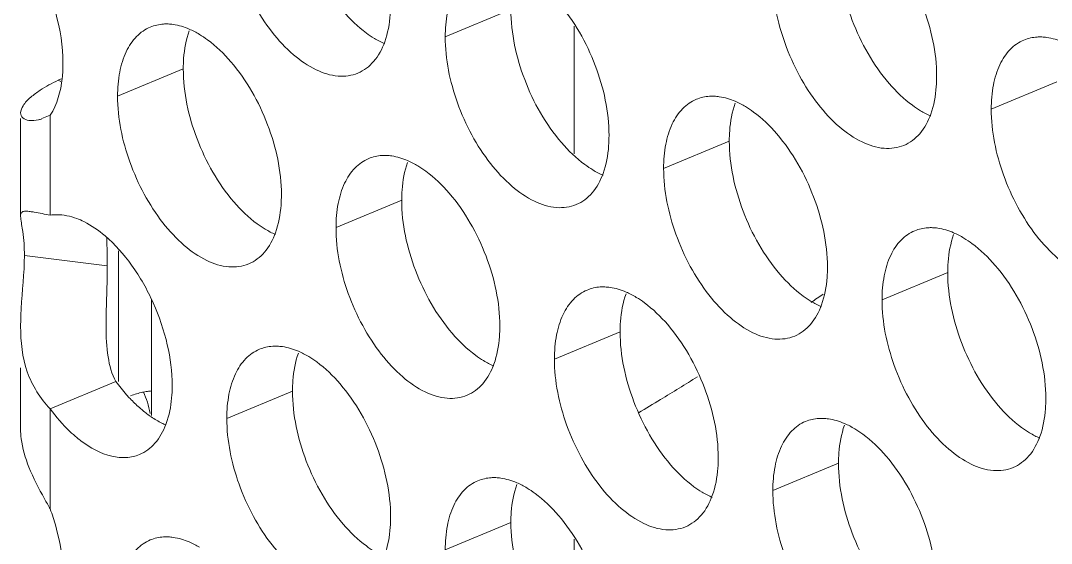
# Model space of a CAD drawing. Header units: millimetres. Extents: x 0 to 2524, y 0 to 1785.
# Drawn here: x 1789.22 to 1798.88, y 881.37 to 886.26 of the extents above; entities that cross this region are included whole.
import ezdxf

# ---------------------------------------------------------------- set-up
doc = ezdxf.new("R2010")
doc.units = ezdxf.units.MM
doc.header["$LTSCALE"] = 0.1
doc.layers.add('标注', color=251, linetype='Continuous', lineweight=9)

msp = doc.modelspace()

# ---------------------------------------------------------------- linework, layer by layer
at = {"layer": '标注'}
for p, q in [((1793.8132, 886.365), (1793.198, 886.1093)), ((1794.4059, 886.2098), (1794.4059, 885.0163)), ((1790.7447, 885.8106), (1790.1295, 885.5549)), ((1789.5986, 885.6908), (1789.5727, 885.7037)), ((1798.9274, 885.6891), (1798.3122, 885.4334)), ((1789.2212, 884.4346), (1789.2212, 885.3454)), ((1789.4984, 885.377), (1789.4205, 885.3454)), ((1789.4984, 885.377), (1789.4984, 884.4407)), ((1795.8589, 885.1346), (1795.2437, 884.8789)), ((1792.7904, 884.5802), (1792.1752, 884.3245)), ((1790.0329, 883.966), (1789.2563, 884.0621)), ((1790.1384, 884.1084), (1790.1384, 882.8838)), ((1797.9046, 883.9043), (1797.2894, 883.6486)), ((1790.4461, 882.566), (1790.4461, 883.6494)), ((1794.8361, 883.3498), (1794.2209, 883.0941)), ((1789.2212, 882.4377), (1789.2212, 883.0117)), ((1790.1136, 882.8838), (1789.4984, 882.6281)), ((1791.7675, 882.7954), (1791.1524, 882.5397)), ((1789.4984, 882.6281), (1789.4984, 881.6918)), ((1796.8817, 882.1195), (1796.2665, 881.8637)), ((1793.8132, 881.565), (1793.198, 881.3093)), ((1794.4059, 881.4098), (1794.4059, 880.2163))]:
    msp.add_line(p, q, dxfattribs=at)
for centre, radius, start, end in [((1789.1882, 886.5494), 0.929, 294.44883, 296.47049), ((1778.661, 909.9127), 31.8399, 304.34454, 304.59625), ((1779.924, 907.9705), 29.523, 301.194, 301.98361), ((1791.472, 883.8795), 1.6842, 216.24369, 221.66519), ((1790.5007, 882.144), 0.6543, 98.11425, 102.08395), ((1790.4936, 882.1923), 0.6055, 94.3287, 98.10278), ((1791.3609, 883.7824), 1.5367, 221.71232, 223.51512), ((1780.1874, 907.5363), 29.015, 300.71798, 301.1931), ((1791.0543, 883.448), 1.0824, 230.33246, 235.77961), ((1789.8727, 882.7504), 0.758, 339.34278, 342.32676), ((1790.4674, 883.2282), 1.1282, 230.38894, 233.03812)]:
    msp.add_arc(centre, radius, start, end, dxfattribs=at)
for points, knots in [([(1792.38, 885.7703), (1792.3224, 885.7464), (1792.1835, 885.7284), (1791.9711, 885.7973), (1791.761, 885.9436), (1791.564, 886.1567), (1791.3928, 886.4218), (1791.2193, 886.8108), (1791.1524, 887.131), (1791.1524, 887.3397)], [0, 0, 0, 0, 0.08419, 0.180629, 0.294901, 0.426206, 0.569756, 0.71848, 1, 1, 1, 1]), ([(1797.3272, 886.9859), (1797.4757, 886.8133), (1797.7011, 886.4133), (1797.8008, 885.9636), (1797.8008, 885.741)], [0, 0, 0, 0, 0.505546, 1, 1, 1, 1]), ([(1797.3553, 885.6745), (1797.2069, 885.8471), (1796.9814, 886.2471), (1796.8817, 886.6968), (1796.8817, 886.9195)], [0, 0, 0, 0, 0.505546, 1, 1, 1, 1]), ([(1793.198, 886.1093), (1793.198, 886.1849), (1793.2095, 886.3275), (1793.267, 886.5206), (1793.3641, 886.671), (1793.4566, 886.736), (1793.5046, 886.7559)], [0, 0, 0, 0, 0.300633, 0.564844, 0.793499, 1, 1, 1, 1]), ([(1797.4942, 885.0944), (1797.4366, 885.0704), (1797.2977, 885.0525), (1797.0853, 885.1214), (1796.8752, 885.2677), (1796.6782, 885.4808), (1796.507, 885.7459), (1796.3335, 886.1348), (1796.2665, 886.455), (1796.2665, 886.6637)], [0, 0, 0, 0, 0.08419, 0.180629, 0.294901, 0.426206, 0.569756, 0.71848, 1, 1, 1, 1]), ([(1789.4984, 886.4918), (1789.5177, 886.4391), (1789.5833, 886.2354), (1789.6181, 886.0205), (1789.6181, 885.8624)], [0, 0, 0, 0, 0.26181, 1, 1, 1, 1]), ([(1792.6866, 886.4169), (1792.6866, 886.3846), (1792.6824, 886.2646), (1792.6608, 886.1443), (1792.631, 886.0617)], [0, 0, 0, 0, 0.269025, 1, 1, 1, 1]), ([(1794.2868, 885.1201), (1794.1384, 885.2926), (1793.9129, 885.6926), (1793.8132, 886.1424), (1793.8132, 886.365)], [0, 0, 0, 0, 0.505546, 1, 1, 1, 1]), ([(1794.2587, 886.4315), (1794.4071, 886.2589), (1794.6326, 885.8589), (1794.7323, 885.4091), (1794.7323, 885.1865)], [0, 0, 0, 0, 0.505546, 1, 1, 1, 1]), ([(1792.5347, 886.0948), (1792.5088, 886.1103), (1792.4008, 886.183), (1792.3063, 886.2747), (1792.2411, 886.3504)], [0, 0, 0, 0, 0.231736, 1, 1, 1, 1]), ([(1790.1295, 885.5549), (1790.1295, 885.6305), (1790.141, 885.773), (1790.1985, 885.9661), (1790.2956, 886.1165), (1790.3881, 886.1816), (1790.4361, 886.2015)], [0, 0, 0, 0, 0.300633, 0.564844, 0.793499, 1, 1, 1, 1]), ([(1790.4361, 886.2015), (1790.475, 886.2176), (1790.5317, 886.2302), (1790.5885, 886.2307), (1790.6031, 886.2302)], [0, 0, 0, 0, 0.741995, 1, 1, 1, 1]), ([(1790.6031, 886.2302), (1790.6191, 886.2295), (1790.6867, 886.2231), (1790.7525, 886.2029), (1790.8, 886.1825)], [0, 0, 0, 0, 0.236225, 1, 1, 1, 1]), ([(1790.7447, 885.8106), (1790.7447, 885.8429), (1790.749, 885.9629), (1790.7705, 886.0831), (1790.8004, 886.1657)], [0, 0, 0, 0, 0.269025, 1, 1, 1, 1]), ([(1790.8967, 886.1327), (1790.9225, 886.1172), (1791.0305, 886.0444), (1791.1251, 885.9528), (1791.1902, 885.877)], [0, 0, 0, 0, 0.231736, 1, 1, 1, 1]), ([(1794.4257, 884.5399), (1794.3681, 884.516), (1794.2292, 884.498), (1794.0168, 884.5669), (1793.8067, 884.7133), (1793.6097, 884.9263), (1793.4385, 885.1914), (1793.265, 885.5804), (1793.198, 885.9006), (1793.198, 886.1093)], [0, 0, 0, 0, 0.08419, 0.180629, 0.294901, 0.426206, 0.569756, 0.71848, 1, 1, 1, 1]), ([(1798.3122, 885.4334), (1798.3122, 885.509), (1798.3237, 885.6515), (1798.3811, 885.8447), (1798.4783, 885.9951), (1798.5708, 886.0601), (1798.6188, 886.08)], [0, 0, 0, 0, 0.300633, 0.564844, 0.793499, 1, 1, 1, 1]), ([(1798.6188, 886.08), (1798.6577, 886.0961), (1798.7144, 886.1088), (1798.7712, 886.1093), (1798.7858, 886.1087)], [0, 0, 0, 0, 0.741995, 1, 1, 1, 1]), ([(1798.7858, 886.1087), (1798.8018, 886.108), (1798.8693, 886.1016), (1798.9352, 886.0814), (1798.9827, 886.061)], [0, 0, 0, 0, 0.236225, 1, 1, 1, 1]), ([(1792.631, 886.0617), (1792.6072, 885.996), (1792.5451, 885.8769), (1792.4366, 885.7937), (1792.38, 885.7703)], [0, 0, 0, 0, 0.533077, 1, 1, 1, 1]), ([(1789.6181, 885.8624), (1789.6181, 885.8151), (1789.6097, 885.6481), (1789.5643, 885.4779), (1789.4984, 885.377)], [0, 0, 0, 0, 0.282087, 1, 1, 1, 1]), ([(1791.2183, 884.5656), (1791.0699, 884.7382), (1790.8444, 885.1382), (1790.7447, 885.5879), (1790.7447, 885.8106)], [0, 0, 0, 0, 0.505546, 1, 1, 1, 1]), ([(1791.1902, 885.877), (1791.3386, 885.7044), (1791.5641, 885.3044), (1791.6638, 884.8547), (1791.6638, 884.6321)], [0, 0, 0, 0, 0.505546, 1, 1, 1, 1]), ([(1789.3592, 885.5792), (1789.3738, 885.59), (1789.4417, 885.6369), (1789.5146, 885.6761), (1789.5727, 885.7037)], [0, 0, 0, 0, 0.220086, 1, 1, 1, 1]), ([(1797.8008, 885.741), (1797.8008, 885.7086), (1797.7965, 885.5887), (1797.775, 885.4684), (1797.7451, 885.3858)], [0, 0, 0, 0, 0.269025, 1, 1, 1, 1]), ([(1797.6489, 885.4188), (1797.623, 885.4344), (1797.515, 885.5071), (1797.4205, 885.5987), (1797.3553, 885.6745)], [0, 0, 0, 0, 0.231736, 1, 1, 1, 1]), ([(1789.2213, 885.3983), (1789.2215, 885.4217), (1789.2472, 885.4791), (1789.289, 885.5212), (1789.316, 885.5447)], [0, 0, 0, 0, 0.395219, 1, 1, 1, 1]), ([(1791.3572, 883.9855), (1791.2996, 883.9615), (1791.1607, 883.9436), (1790.9483, 884.0125), (1790.7382, 884.1588), (1790.5412, 884.3719), (1790.37, 884.637), (1790.1965, 885.026), (1790.1295, 885.3462), (1790.1295, 885.5549)], [0, 0, 0, 0, 0.08419, 0.180629, 0.294901, 0.426206, 0.569756, 0.71848, 1, 1, 1, 1]), ([(1795.2437, 884.8789), (1795.2437, 884.9545), (1795.2552, 885.0971), (1795.3126, 885.2902), (1795.4098, 885.4406), (1795.5023, 885.5056), (1795.5503, 885.5255)], [0, 0, 0, 0, 0.300633, 0.564844, 0.793499, 1, 1, 1, 1]), ([(1795.5503, 885.5255), (1795.5892, 885.5417), (1795.6459, 885.5543), (1795.7026, 885.5548), (1795.7173, 885.5542)], [0, 0, 0, 0, 0.741995, 1, 1, 1, 1]), ([(1795.7173, 885.5542), (1795.7333, 885.5536), (1795.8008, 885.5472), (1795.8667, 885.527), (1795.9142, 885.5066)], [0, 0, 0, 0, 0.236225, 1, 1, 1, 1]), ([(1789.2991, 885.3277), (1789.2789, 885.3305), (1789.2395, 885.3415), (1789.2212, 885.3809), (1789.2213, 885.3983)], [0, 0, 0, 0, 0.539356, 1, 1, 1, 1]), ([(1795.8589, 885.1346), (1795.8589, 885.167), (1795.8632, 885.2869), (1795.8847, 885.4072), (1795.9146, 885.4898)], [0, 0, 0, 0, 0.269025, 1, 1, 1, 1]), ([(1796.0108, 885.4568), (1796.0367, 885.4412), (1796.1447, 885.3685), (1796.2392, 885.2769), (1796.3044, 885.2011)], [0, 0, 0, 0, 0.231736, 1, 1, 1, 1]), ([(1799.5399, 883.864), (1799.4823, 883.8401), (1799.3434, 883.8221), (1799.131, 883.891), (1798.9209, 884.0373), (1798.7238, 884.2504), (1798.5527, 884.5155), (1798.3792, 884.9045), (1798.3122, 885.2247), (1798.3122, 885.4334)], [0, 0, 0, 0, 0.08419, 0.180629, 0.294901, 0.426206, 0.569756, 0.71848, 1, 1, 1, 1]), ([(1789.4213, 885.3428), (1789.4104, 885.3392), (1789.3708, 885.3281), (1789.3286, 885.3235), (1789.2991, 885.3277)], [0, 0, 0, 0, 0.278012, 1, 1, 1, 1]), ([(1797.7451, 885.3858), (1797.7214, 885.3201), (1797.6593, 885.201), (1797.5508, 885.1178), (1797.4942, 885.0944)], [0, 0, 0, 0, 0.533077, 1, 1, 1, 1]), ([(1794.5803, 884.8644), (1794.5545, 884.8799), (1794.4465, 884.9526), (1794.3519, 885.0443), (1794.2868, 885.1201)], [0, 0, 0, 0, 0.231736, 1, 1, 1, 1]), ([(1794.7323, 885.1865), (1794.7323, 885.1542), (1794.728, 885.0342), (1794.7065, 884.914), (1794.6766, 884.8314)], [0, 0, 0, 0, 0.269025, 1, 1, 1, 1]), ([(1796.3325, 883.8897), (1796.184, 884.0623), (1795.9586, 884.4623), (1795.8589, 884.912), (1795.8589, 885.1346)], [0, 0, 0, 0, 0.505546, 1, 1, 1, 1]), ([(1796.3044, 885.2011), (1796.4528, 885.0285), (1796.6783, 884.6285), (1796.778, 884.1788), (1796.778, 883.9562)], [0, 0, 0, 0, 0.505546, 1, 1, 1, 1]), ([(1792.1752, 884.3245), (1792.1752, 884.4001), (1792.1867, 884.5427), (1792.2441, 884.7358), (1792.3413, 884.8862), (1792.4338, 884.9512), (1792.4818, 884.9711)], [0, 0, 0, 0, 0.300633, 0.564844, 0.793499, 1, 1, 1, 1]), ([(1792.4818, 884.9711), (1792.5207, 884.9872), (1792.5774, 884.9999), (1792.6341, 885.0004), (1792.6488, 884.9998)], [0, 0, 0, 0, 0.741995, 1, 1, 1, 1]), ([(1792.6488, 884.9998), (1792.6648, 884.9991), (1792.7323, 884.9927), (1792.7982, 884.9725), (1792.8457, 884.9521)], [0, 0, 0, 0, 0.236225, 1, 1, 1, 1]), ([(1792.7904, 884.5802), (1792.7904, 884.6125), (1792.7947, 884.7325), (1792.8162, 884.8528), (1792.846, 884.9353)], [0, 0, 0, 0, 0.269025, 1, 1, 1, 1]), ([(1792.9423, 884.9023), (1792.9682, 884.8868), (1793.0762, 884.8141), (1793.1707, 884.7224), (1793.2359, 884.6467)], [0, 0, 0, 0, 0.231736, 1, 1, 1, 1]), ([(1794.6766, 884.8314), (1794.6529, 884.7657), (1794.5908, 884.6466), (1794.4822, 884.5634), (1794.4257, 884.5399)], [0, 0, 0, 0, 0.533077, 1, 1, 1, 1]), ([(1796.4714, 883.3095), (1796.4137, 883.2856), (1796.2749, 883.2677), (1796.0625, 883.3366), (1795.8523, 883.4829), (1795.6553, 883.696), (1795.4842, 883.9611), (1795.3107, 884.35), (1795.2437, 884.6702), (1795.2437, 884.8789)], [0, 0, 0, 0, 0.08419, 0.180629, 0.294901, 0.426206, 0.569756, 0.71848, 1, 1, 1, 1]), ([(1791.6638, 884.6321), (1791.6638, 884.5998), (1791.6595, 884.4798), (1791.638, 884.3595), (1791.6081, 884.2769)], [0, 0, 0, 0, 0.269025, 1, 1, 1, 1]), ([(1793.2359, 884.6467), (1793.3843, 884.4741), (1793.6098, 884.0741), (1793.7095, 883.6243), (1793.7095, 883.4017)], [0, 0, 0, 0, 0.505546, 1, 1, 1, 1]), ([(1791.5118, 884.3099), (1791.486, 884.3255), (1791.378, 884.3982), (1791.2834, 884.4898), (1791.2183, 884.5656)], [0, 0, 0, 0, 0.231736, 1, 1, 1, 1]), ([(1793.2639, 883.3352), (1793.1155, 883.5078), (1792.8901, 883.9078), (1792.7904, 884.3576), (1792.7904, 884.5802)], [0, 0, 0, 0, 0.505546, 1, 1, 1, 1]), ([(1789.2213, 884.4345), (1789.2213, 884.4453), (1789.2236, 884.469), (1789.2463, 884.4768), (1789.2561, 884.478)], [0, 0, 0, 0, 0.522014, 1, 1, 1, 1]), ([(1789.2561, 884.478), (1789.2598, 884.4784), (1789.2786, 884.4794), (1789.2973, 884.4771), (1789.312, 884.4751)], [0, 0, 0, 0, 0.202313, 1, 1, 1, 1]), ([(1789.312, 884.4751), (1789.3244, 884.4733), (1789.3867, 884.4629), (1789.4486, 884.45), (1789.4984, 884.4407)], [0, 0, 0, 0, 0.19728, 1, 1, 1, 1]), ([(1789.4984, 884.4407), (1789.518, 884.4438), (1789.6024, 884.4506), (1789.6876, 884.4322), (1789.7481, 884.4094)], [0, 0, 0, 0, 0.23435, 1, 1, 1, 1]), ([(1789.2563, 884.0621), (1789.2563, 884.1376), (1789.2508, 884.2577), (1789.2257, 884.375), (1789.222, 884.4189)], [0, 0, 0, 0, 0.631705, 1, 1, 1, 1]), ([(1789.7481, 884.4094), (1789.7706, 884.401), (1789.8657, 884.3591), (1789.9519, 884.2989), (1790.0126, 884.2472)], [0, 0, 0, 0, 0.231395, 1, 1, 1, 1]), ([(1790.0126, 884.2472), (1790.1066, 884.1673), (1790.2795, 883.9701), (1790.4756, 883.6228), (1790.6057, 883.241), (1790.6409, 882.9752), (1790.6409, 882.8473)], [0, 0, 0, 0, 0.235194, 0.49405, 0.756072, 1, 1, 1, 1]), ([(1791.6081, 884.2769), (1791.5844, 884.2112), (1791.5223, 884.0921), (1791.4137, 884.0089), (1791.3572, 883.9855)], [0, 0, 0, 0, 0.533077, 1, 1, 1, 1]), ([(1793.4029, 882.7551), (1793.3452, 882.7312), (1793.2064, 882.7132), (1792.994, 882.7821), (1792.7838, 882.9284), (1792.5868, 883.1415), (1792.4157, 883.4066), (1792.2422, 883.7956), (1792.1752, 884.1158), (1792.1752, 884.3245)], [0, 0, 0, 0, 0.08419, 0.180629, 0.294901, 0.426206, 0.569756, 0.71848, 1, 1, 1, 1]), ([(1797.2894, 883.6486), (1797.2894, 883.7242), (1797.3009, 883.8667), (1797.3583, 884.0599), (1797.4555, 884.2102), (1797.548, 884.2753), (1797.596, 884.2952)], [0, 0, 0, 0, 0.300633, 0.564844, 0.793499, 1, 1, 1, 1]), ([(1797.596, 884.2952), (1797.6348, 884.3113), (1797.6916, 884.324), (1797.7483, 884.3245), (1797.7629, 884.3239)], [0, 0, 0, 0, 0.741995, 1, 1, 1, 1]), ([(1797.7629, 884.3239), (1797.7789, 884.3232), (1797.8465, 884.3168), (1797.9123, 884.2966), (1797.9599, 884.2762)], [0, 0, 0, 0, 0.236225, 1, 1, 1, 1]), ([(1797.9046, 883.9043), (1797.9046, 883.9366), (1797.9088, 884.0566), (1797.9304, 884.1768), (1797.9602, 884.2594)], [0, 0, 0, 0, 0.269025, 1, 1, 1, 1]), ([(1790.0329, 883.966), (1790.0329, 883.989), (1790.0324, 884.0775), (1790.0298, 884.166), (1790.0273, 884.2314)], [0, 0, 0, 0, 0.260225, 1, 1, 1, 1]), ([(1798.0565, 884.2264), (1798.0823, 884.2109), (1798.1904, 884.1381), (1798.2849, 884.0465), (1798.3501, 883.9707)], [0, 0, 0, 0, 0.231736, 1, 1, 1, 1]), ([(1789.2213, 883.4014), (1789.2213, 883.4568), (1789.2299, 883.6773), (1789.2563, 883.897), (1789.2563, 884.0621)], [0, 0, 0, 0, 0.251377, 1, 1, 1, 1]), ([(1790.0212, 883.4013), (1790.0212, 883.4504), (1790.025, 883.6387), (1790.0329, 883.8269), (1790.0329, 883.966)], [0, 0, 0, 0, 0.261174, 1, 1, 1, 1]), ([(1796.778, 883.9562), (1796.778, 883.9238), (1796.7737, 883.8039), (1796.7522, 883.6836), (1796.7223, 883.601)], [0, 0, 0, 0, 0.269025, 1, 1, 1, 1]), ([(1798.3501, 883.9707), (1798.4985, 883.7982), (1798.724, 883.3982), (1798.8236, 882.9484), (1798.8236, 882.7258)], [0, 0, 0, 0, 0.505546, 1, 1, 1, 1]), ([(1796.626, 883.634), (1796.6002, 883.6496), (1796.4921, 883.7223), (1796.3976, 883.8139), (1796.3325, 883.8897)], [0, 0, 0, 0, 0.231736, 1, 1, 1, 1]), ([(1798.3781, 882.6593), (1798.2297, 882.8319), (1798.0042, 883.2319), (1797.9046, 883.6817), (1797.9046, 883.9043)], [0, 0, 0, 0, 0.505546, 1, 1, 1, 1]), ([(1794.5274, 883.7407), (1794.5663, 883.7569), (1794.6231, 883.7695), (1794.6798, 883.77), (1794.6944, 883.7694)], [0, 0, 0, 0, 0.741995, 1, 1, 1, 1]), ([(1794.6944, 883.7694), (1794.7104, 883.7688), (1794.778, 883.7624), (1794.8438, 883.7421), (1794.8914, 883.7217)], [0, 0, 0, 0, 0.236225, 1, 1, 1, 1]), ([(1794.2209, 883.0941), (1794.2209, 883.1697), (1794.2323, 883.3123), (1794.2898, 883.5054), (1794.3869, 883.6558), (1794.4795, 883.7208), (1794.5274, 883.7407)], [0, 0, 0, 0, 0.300633, 0.564844, 0.793499, 1, 1, 1, 1]), ([(1794.8361, 883.3498), (1794.8361, 883.3821), (1794.8403, 883.5021), (1794.8619, 883.6224), (1794.8917, 883.705)], [0, 0, 0, 0, 0.269025, 1, 1, 1, 1]), ([(1794.988, 883.672), (1795.0138, 883.6564), (1795.1219, 883.5837), (1795.2164, 883.4921), (1795.2816, 883.4163)], [0, 0, 0, 0, 0.231736, 1, 1, 1, 1]), ([(1796.7223, 883.601), (1796.6985, 883.5353), (1796.6365, 883.4162), (1796.5279, 883.333), (1796.4714, 883.3095)], [0, 0, 0, 0, 0.533077, 1, 1, 1, 1]), ([(1798.5171, 882.0792), (1798.4594, 882.0553), (1798.3205, 882.0373), (1798.1082, 882.1062), (1797.898, 882.2525), (1797.701, 882.4656), (1797.5298, 882.7307), (1797.3563, 883.1197), (1797.2894, 883.4399), (1797.2894, 883.6486)], [0, 0, 0, 0, 0.08419, 0.180629, 0.294901, 0.426206, 0.569756, 0.71848, 1, 1, 1, 1]), ([(1789.4984, 882.6281), (1789.4032, 882.7249), (1789.2506, 882.9731), (1789.2214, 883.2575), (1789.2213, 883.4014)], [0, 0, 0, 0, 0.485599, 1, 1, 1, 1]), ([(1793.7095, 883.4017), (1793.7095, 883.3694), (1793.7052, 883.2494), (1793.6837, 883.1291), (1793.6538, 883.0466)], [0, 0, 0, 0, 0.269025, 1, 1, 1, 1]), ([(1795.2816, 883.4163), (1795.43, 883.2437), (1795.6554, 882.8437), (1795.7551, 882.394), (1795.7551, 882.1713)], [0, 0, 0, 0, 0.505546, 1, 1, 1, 1]), ([(1793.5575, 883.0796), (1793.5317, 883.0951), (1793.4236, 883.1678), (1793.3291, 883.2595), (1793.2639, 883.3352)], [0, 0, 0, 0, 0.231736, 1, 1, 1, 1]), ([(1795.3096, 882.1049), (1795.1612, 882.2774), (1794.9357, 882.6775), (1794.8361, 883.1272), (1794.8361, 883.3498)], [0, 0, 0, 0, 0.505546, 1, 1, 1, 1]), ([(1791.1524, 882.5397), (1791.1524, 882.6153), (1791.1638, 882.7578), (1791.2213, 882.951), (1791.3184, 883.1014), (1791.411, 883.1664), (1791.4589, 883.1863)], [0, 0, 0, 0, 0.300633, 0.564844, 0.793499, 1, 1, 1, 1]), ([(1791.4589, 883.1863), (1791.4978, 883.2024), (1791.5546, 883.2151), (1791.6113, 883.2156), (1791.6259, 883.215)], [0, 0, 0, 0, 0.741995, 1, 1, 1, 1]), ([(1791.6259, 883.215), (1791.6419, 883.2143), (1791.7095, 883.2079), (1791.7753, 883.1877), (1791.8229, 883.1673)], [0, 0, 0, 0, 0.236225, 1, 1, 1, 1]), ([(1791.7675, 882.7954), (1791.7675, 882.8277), (1791.7718, 882.9477), (1791.7934, 883.0679), (1791.8232, 883.1505)], [0, 0, 0, 0, 0.269025, 1, 1, 1, 1]), ([(1791.9195, 883.1175), (1791.9453, 883.102), (1792.0534, 883.0293), (1792.1479, 882.9376), (1792.2131, 882.8618)], [0, 0, 0, 0, 0.231736, 1, 1, 1, 1]), ([(1795.4486, 881.5247), (1795.3909, 881.5008), (1795.252, 881.4829), (1795.0397, 881.5518), (1794.8295, 881.6981), (1794.6325, 881.9111), (1794.4613, 882.1763), (1794.2878, 882.5652), (1794.2209, 882.8854), (1794.2209, 883.0941)], [0, 0, 0, 0, 0.08419, 0.180629, 0.294901, 0.426206, 0.569756, 0.71848, 1, 1, 1, 1]), ([(1793.6538, 883.0466), (1793.63, 882.9808), (1793.5679, 882.8618), (1793.4594, 882.7785), (1793.4029, 882.7551)], [0, 0, 0, 0, 0.533077, 1, 1, 1, 1]), ([(1790.6409, 882.8473), (1790.6409, 882.8178), (1790.6374, 882.7076), (1790.6195, 882.5973), (1790.5949, 882.5203)], [0, 0, 0, 0, 0.267106, 1, 1, 1, 1]), ([(1792.2411, 881.5504), (1792.0927, 881.723), (1791.8672, 882.123), (1791.7675, 882.5728), (1791.7675, 882.7954)], [0, 0, 0, 0, 0.505546, 1, 1, 1, 1]), ([(1792.2131, 882.8618), (1792.3615, 882.6893), (1792.5869, 882.2893), (1792.6866, 881.8395), (1792.6866, 881.6169)], [0, 0, 0, 0, 0.505546, 1, 1, 1, 1]), ([(1790.3633, 882.6148), (1790.3533, 882.623), (1790.3127, 882.6578), (1790.2744, 882.695), (1790.2465, 882.7243)], [0, 0, 0, 0, 0.243044, 1, 1, 1, 1]), ([(1798.8236, 882.7258), (1798.8236, 882.6935), (1798.8194, 882.5735), (1798.7978, 882.4532), (1798.768, 882.3706)], [0, 0, 0, 0, 0.269025, 1, 1, 1, 1]), ([(1789.7481, 882.3591), (1789.7257, 882.3776), (1789.6342, 882.4592), (1789.5538, 882.5528), (1789.4984, 882.6281)], [0, 0, 0, 0, 0.237008, 1, 1, 1, 1]), ([(1798.6717, 882.4037), (1798.6459, 882.4192), (1798.5378, 882.4919), (1798.4433, 882.5836), (1798.3781, 882.6593)], [0, 0, 0, 0, 0.231736, 1, 1, 1, 1]), ([(1790.5778, 882.4787), (1790.5667, 882.4836), (1790.5209, 882.5053), (1790.4773, 882.5314), (1790.4455, 882.5529)], [0, 0, 0, 0, 0.24028, 1, 1, 1, 1]), ([(1792.38, 880.9703), (1792.3224, 880.9464), (1792.1835, 880.9284), (1791.9711, 880.9973), (1791.761, 881.1436), (1791.564, 881.3567), (1791.3928, 881.6218), (1791.2193, 882.0108), (1791.1524, 882.331), (1791.1524, 882.5397)], [0, 0, 0, 0, 0.08419, 0.180629, 0.294901, 0.426206, 0.569756, 0.71848, 1, 1, 1, 1]), ([(1796.2665, 881.8637), (1796.2665, 881.9394), (1796.278, 882.0819), (1796.3355, 882.275), (1796.4326, 882.4254), (1796.5251, 882.4905), (1796.5731, 882.5104)], [0, 0, 0, 0, 0.300633, 0.564844, 0.793499, 1, 1, 1, 1]), ([(1796.5731, 882.5104), (1796.612, 882.5265), (1796.6687, 882.5391), (1796.7255, 882.5396), (1796.7401, 882.539)], [0, 0, 0, 0, 0.741995, 1, 1, 1, 1]), ([(1796.7401, 882.539), (1796.7561, 882.5384), (1796.8237, 882.532), (1796.8895, 882.5118), (1796.9371, 882.4914)], [0, 0, 0, 0, 0.236225, 1, 1, 1, 1]), ([(1789.2213, 882.4377), (1789.2213, 882.4082), (1789.2291, 882.2867), (1789.265, 882.1686), (1789.2991, 882.0832)], [0, 0, 0, 0, 0.242838, 1, 1, 1, 1]), ([(1790.5819, 882.483), (1790.5579, 882.4194), (1790.4959, 882.304), (1790.3897, 882.2236), (1790.3344, 882.2006)], [0, 0, 0, 0, 0.531803, 1, 1, 1, 1]), ([(1796.8817, 882.1195), (1796.8817, 882.1518), (1796.886, 882.2718), (1796.9075, 882.392), (1796.9374, 882.4746)], [0, 0, 0, 0, 0.269025, 1, 1, 1, 1]), ([(1797.0337, 882.4416), (1797.0595, 882.4261), (1797.1676, 882.3533), (1797.2621, 882.2617), (1797.3272, 882.1859)], [0, 0, 0, 0, 0.231736, 1, 1, 1, 1]), ([(1790.3344, 882.2006), (1790.2955, 882.1844), (1790.2082, 882.1651), (1790.0127, 882.1858), (1789.8743, 882.2626), (1789.7891, 882.3267)], [0, 0, 0, 0, 0.217094, 0.450255, 1, 1, 1, 1]), ([(1798.768, 882.3706), (1798.7442, 882.3049), (1798.6821, 882.1858), (1798.5736, 882.1026), (1798.5171, 882.0792)], [0, 0, 0, 0, 0.533077, 1, 1, 1, 1]), ([(1795.7551, 882.1713), (1795.7551, 882.139), (1795.7509, 882.019), (1795.7293, 881.8988), (1795.6995, 881.8162)], [0, 0, 0, 0, 0.269025, 1, 1, 1, 1]), ([(1797.3553, 880.8745), (1797.2069, 881.0471), (1796.9814, 881.4471), (1796.8817, 881.8968), (1796.8817, 882.1195)], [0, 0, 0, 0, 0.505546, 1, 1, 1, 1]), ([(1797.3272, 882.1859), (1797.4757, 882.0133), (1797.7011, 881.6133), (1797.8008, 881.1636), (1797.8008, 880.941)], [0, 0, 0, 0, 0.505546, 1, 1, 1, 1]), ([(1789.2991, 882.0832), (1789.34, 881.9807), (1789.4084, 881.8505), (1789.4807, 881.7232), (1789.4984, 881.6918)], [0, 0, 0, 0, 0.753574, 1, 1, 1, 1]), ([(1795.6032, 881.8492), (1795.5774, 881.8647), (1795.4693, 881.9375), (1795.3748, 882.0291), (1795.3096, 882.1049)], [0, 0, 0, 0, 0.231736, 1, 1, 1, 1]), ([(1793.198, 881.3093), (1793.198, 881.3849), (1793.2095, 881.5275), (1793.267, 881.7206), (1793.3641, 881.871), (1793.4566, 881.936), (1793.5046, 881.9559)], [0, 0, 0, 0, 0.300633, 0.564844, 0.793499, 1, 1, 1, 1]), ([(1793.5046, 881.9559), (1793.5435, 881.972), (1793.6002, 881.9847), (1793.657, 881.9852), (1793.6716, 881.9846)], [0, 0, 0, 0, 0.741995, 1, 1, 1, 1]), ([(1793.6716, 881.9846), (1793.6876, 881.984), (1793.7552, 881.9776), (1793.821, 881.9573), (1793.8686, 881.9369)], [0, 0, 0, 0, 0.236225, 1, 1, 1, 1]), ([(1793.8132, 881.565), (1793.8132, 881.5973), (1793.8175, 881.7173), (1793.839, 881.8376), (1793.8689, 881.9202)], [0, 0, 0, 0, 0.269025, 1, 1, 1, 1]), ([(1793.9652, 881.8871), (1793.991, 881.8716), (1794.099, 881.7989), (1794.1936, 881.7072), (1794.2587, 881.6315)], [0, 0, 0, 0, 0.231736, 1, 1, 1, 1]), ([(1797.4942, 880.2944), (1797.4366, 880.2704), (1797.2977, 880.2525), (1797.0853, 880.3214), (1796.8752, 880.4677), (1796.6782, 880.6808), (1796.507, 880.9459), (1796.3335, 881.3348), (1796.2665, 881.655), (1796.2665, 881.8637)], [0, 0, 0, 0, 0.08419, 0.180629, 0.294901, 0.426206, 0.569756, 0.71848, 1, 1, 1, 1]), ([(1795.6995, 881.8162), (1795.6757, 881.7505), (1795.6136, 881.6314), (1795.5051, 881.5482), (1795.4486, 881.5247)], [0, 0, 0, 0, 0.533077, 1, 1, 1, 1]), ([(1789.4984, 881.6918), (1789.5177, 881.6391), (1789.5833, 881.4354), (1789.6181, 881.2205), (1789.6181, 881.0624)], [0, 0, 0, 0, 0.26181, 1, 1, 1, 1]), ([(1792.5347, 881.2948), (1792.5088, 881.3103), (1792.4008, 881.383), (1792.3063, 881.4747), (1792.2411, 881.5504)], [0, 0, 0, 0, 0.231736, 1, 1, 1, 1]), ([(1792.6866, 881.6169), (1792.6866, 881.5846), (1792.6824, 881.4646), (1792.6608, 881.3443), (1792.631, 881.2617)], [0, 0, 0, 0, 0.269025, 1, 1, 1, 1]), ([(1794.2868, 880.3201), (1794.1384, 880.4926), (1793.9129, 880.8926), (1793.8132, 881.3424), (1793.8132, 881.565)], [0, 0, 0, 0, 0.505546, 1, 1, 1, 1]), ([(1794.2587, 881.6315), (1794.4071, 881.4589), (1794.6326, 881.0589), (1794.7323, 880.6091), (1794.7323, 880.3865)], [0, 0, 0, 0, 0.505546, 1, 1, 1, 1]), ([(1790.1295, 880.7549), (1790.1295, 880.8305), (1790.141, 880.973), (1790.1985, 881.1661), (1790.2956, 881.3165), (1790.3881, 881.3816), (1790.4361, 881.4015)], [0, 0, 0, 0, 0.300633, 0.564844, 0.793499, 1, 1, 1, 1]), ([(1790.4361, 881.4015), (1790.475, 881.4176), (1790.5317, 881.4302), (1790.5885, 881.4307), (1790.6031, 881.4302)], [0, 0, 0, 0, 0.741995, 1, 1, 1, 1]), ([(1790.6031, 881.4302), (1790.6191, 881.4295), (1790.6867, 881.4231), (1790.7525, 881.4029), (1790.8, 881.3825)], [0, 0, 0, 0, 0.236225, 1, 1, 1, 1])]:
    msp.add_open_spline(points, degree=3, knots=knots, dxfattribs=at)
for points in [[(1790.8, 886.1825), (1790.8333, 886.1682), (1790.8656, 886.1514), (1790.8967, 886.1327)], [(1792.6313, 886.045), (1792.598, 886.0593), (1792.5657, 886.0761), (1792.5347, 886.0948)], [(1789.316, 885.5447), (1789.3299, 885.5568), (1789.3444, 885.5683), (1789.3592, 885.5792)], [(1795.9142, 885.5066), (1795.9475, 885.4923), (1795.9798, 885.4754), (1796.0108, 885.4568)], [(1797.7455, 885.3691), (1797.7122, 885.3833), (1797.6799, 885.4002), (1797.6489, 885.4188)], [(1792.8457, 884.9521), (1792.879, 884.9378), (1792.9113, 884.921), (1792.9423, 884.9023)], [(1794.677, 884.8146), (1794.6437, 884.8289), (1794.6114, 884.8457), (1794.5803, 884.8644)], [(1789.222, 884.4189), (1789.2216, 884.4241), (1789.2213, 884.4293), (1789.2213, 884.4345)], [(1791.6084, 884.2602), (1791.5752, 884.2744), (1791.5429, 884.2913), (1791.5118, 884.3099)], [(1797.9599, 884.2762), (1797.9932, 884.2619), (1798.0255, 884.2451), (1798.0565, 884.2264)], [(1794.8914, 883.7217), (1794.9247, 883.7075), (1794.957, 883.6906), (1794.988, 883.672)], [(1796.7226, 883.5842), (1796.6893, 883.5985), (1796.6571, 883.6153), (1796.626, 883.634)], [(1790.0406, 883.1137), (1790.025, 883.2085), (1790.0213, 883.3052), (1790.0212, 883.4013)], [(1790.1136, 882.8838), (1790.0753, 882.9545), (1790.0537, 883.0344), (1790.0406, 883.1137)], [(1791.8229, 883.1673), (1791.8562, 883.153), (1791.8884, 883.1362), (1791.9195, 883.1175)], [(1793.6541, 883.0298), (1793.6208, 883.0441), (1793.5886, 883.0609), (1793.5575, 883.0796)], [(1790.3637, 882.7838), (1790.3254, 882.7756), (1790.2877, 882.7641), (1790.2511, 882.7502)], [(1790.4088, 882.6906), (1790.3985, 882.7231), (1790.3861, 882.7549), (1790.3714, 882.7856)], [(1790.4347, 882.5861), (1790.4282, 882.6214), (1790.4196, 882.6564), (1790.4088, 882.6906)], [(1796.9371, 882.4914), (1796.9704, 882.4771), (1797.0026, 882.4603), (1797.0337, 882.4416)], [(1798.7683, 882.3539), (1798.735, 882.3682), (1798.7027, 882.385), (1798.6717, 882.4037)], [(1793.8686, 881.9369), (1793.9018, 881.9226), (1793.9341, 881.9058), (1793.9652, 881.8871)], [(1795.6998, 881.7994), (1795.6665, 881.8137), (1795.6342, 881.8305), (1795.6032, 881.8492)], [(1790.8, 881.3825), (1790.8333, 881.3682), (1790.8656, 881.3514), (1790.8967, 881.3327)]]:
    msp.add_open_spline(points, degree=3, dxfattribs=at)

doc.saveas('drawing.dxf')
